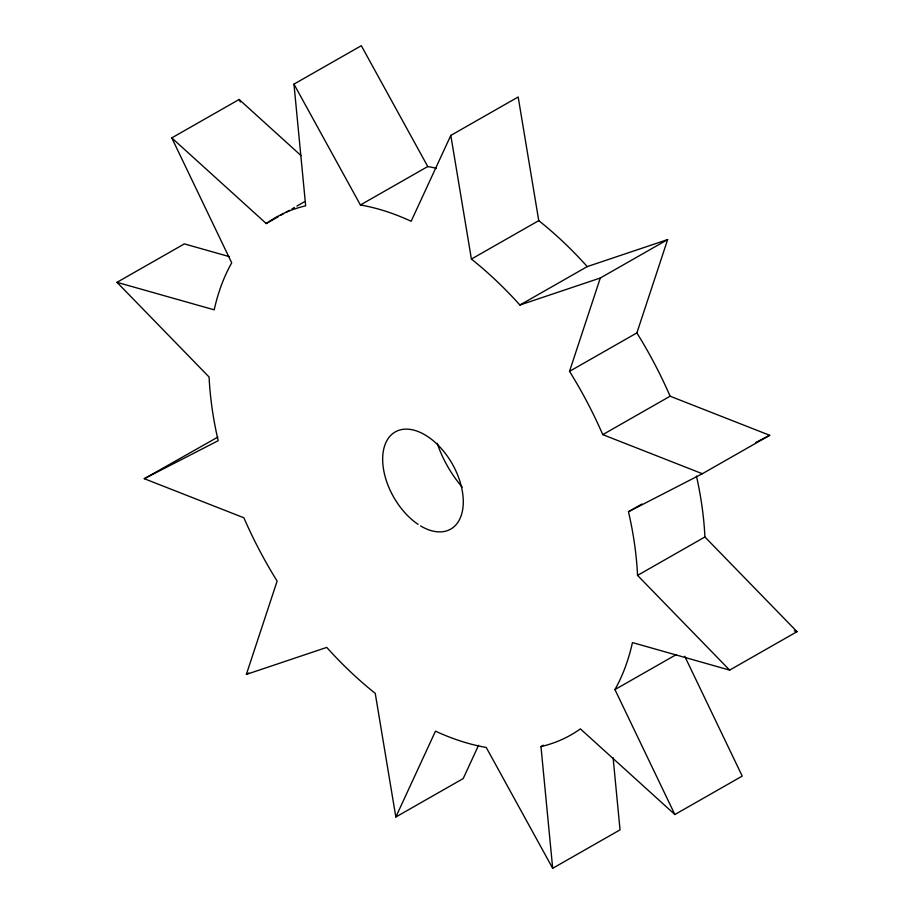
<?xml version="1.0" encoding="UTF-8"?>
<svg xmlns="http://www.w3.org/2000/svg" width="914" height="914" viewBox="0 0 914 914"><rect width="100%" height="100%" fill="white"/><g stroke="black" fill="none" stroke-linecap="round" stroke-linejoin="round"><path stroke-width="1.37" d="M478.582 745.264L463.192 778.579L395.831 817.013L375.243 693.36A297.873 179.304 60.3 0 1 326.744 647.409L246.357 674.406L277.125 581.087A297.873 179.304 60.3 0 1 243.878 517.792L144.286 478.696L217.909 437.052M569.525 371.347L600.292 278.016L667.643 239.594L636.875 332.913L569.525 371.347A297.873 179.304 60.3 0 1 602.772 434.641L702.352 473.726L769.714 435.304L670.122 396.208A297.873 179.304 60.3 0 0 636.875 332.913M667.643 239.594L587.256 266.591A297.873 179.304 60.3 0 0 538.757 220.64L518.169 96.987L450.808 135.421L411.151 221.268L408.912 220.251A297.873 179.304 60.3 0 0 362.55 205.353L360.402 204.976L293.965 84.134L361.316 45.7L427.763 166.542L429.911 166.931A297.873 179.304 60.3 0 1 436.401 168.267M395.831 817.013L435.487 731.154L437.737 732.183A297.873 179.304 60.3 0 0 484.089 747.069L486.237 747.458L552.684 868.3L620.035 829.866L613.1 757.695M229.528 256.685L184.354 243.889L116.992 282.323L214.196 309.835A297.873 179.304 60.3 0 1 231.71 262.844L171.775 137.9L239.137 99.477L301.072 155.62M171.775 137.9L266.26 223.553L278.507 216.572M280.952 215.167L283.409 213.773M285.853 212.379L289.532 210.277M291.977 208.883L294.422 207.489M296.879 206.084L304.225 201.891M360.402 204.976L427.763 166.542M600.292 278.016L519.895 305.025A297.873 179.304 60.3 0 0 471.407 259.062L538.757 220.64M519.895 305.025L587.256 266.591M602.772 434.641L670.122 396.208M246.357 674.406L248.802 673.012M696.468 476.137A297.873 179.304 60.3 0 1 704.774 534.302L704.911 536.975L797.008 631.677L729.646 670.111L637.549 575.397L637.412 572.724A297.873 179.304 60.3 0 0 629.118 514.559L628.466 511.726L641.936 504.037M637.549 575.397L704.911 536.975M684.735 656.252L742.225 776.1L674.863 814.523L614.939 689.579L676.166 654.653M552.684 868.3L540.974 746.589L543.43 745.196M144.286 478.696L218.172 440.708L217.532 437.863A297.873 179.304 60.3 0 1 209.226 379.698L209.089 377.025L116.992 282.323M755.935 442.387L769.714 435.304M628.466 511.726L702.352 473.726M794.266 630.9L797.008 631.677M729.646 670.111L632.442 642.588A297.873 179.304 60.3 0 1 614.939 689.579M674.863 814.523L580.379 728.869A297.873 179.304 60.3 0 1 540.974 746.589M239.137 99.477L240.359 102.025M450.808 135.421L471.407 259.062M293.965 84.134L305.664 205.833A297.873 179.304 60.3 0 0 266.26 223.553M420.623 525.95A55.96 33.692 60.3 0 0 463.124 505.945A55.96 33.692 60.3 0 0 427.855 436.675L425.33 435.075A55.96 33.692 60.3 0 0 382.829 455.081A55.96 33.692 60.3 0 0 418.098 524.35M462.221 487.139A81.643 49.139 60.3 0 1 437.223 443.313"/></g></svg>
